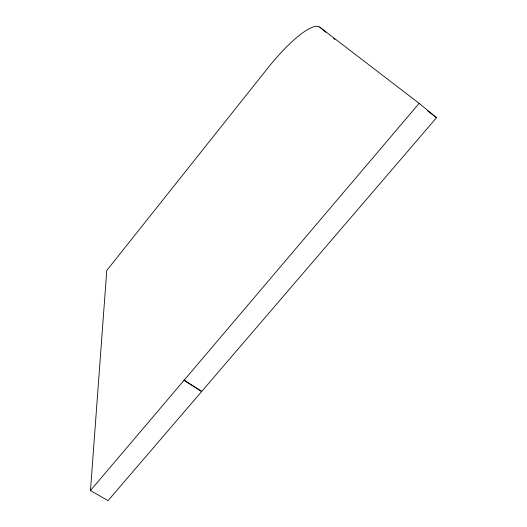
<?xml version="1.0" encoding="UTF-8"?>
<svg xmlns="http://www.w3.org/2000/svg" width="527" height="527" viewBox="0 0 527 527"><rect width="100%" height="100%" fill="white"/><g stroke="black" fill="none" stroke-linecap="round" stroke-linejoin="round"><path stroke-width="0.79" d="M90.473 490.532L106.777 270.456L267.861 67.99A67.667 16.08 -52.2 0 1 319.797 27.173L419.149 103.358L436.527 117.705L108.035 500.65L90.473 490.532L419.149 103.358M184.055 380.039L201.617 391.291M184.088 380.369L201.663 391.62M333.565 38.405L334.869 39.406M427.404 110.677L436.527 117.705M319.797 27.173L326.015 32.292"/></g></svg>
